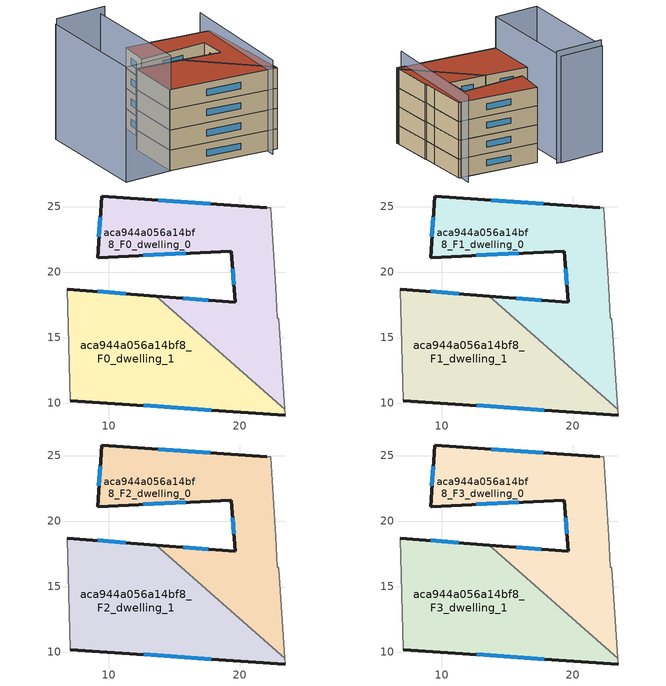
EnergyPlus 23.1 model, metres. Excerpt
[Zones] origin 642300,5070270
aca944a056a14bf8_F0_dwelling_0
 floor ground (EU_floor_Construction): 23.43,9.52 22.96,16.4 22.86,16.5 22.76,18.8 22.36,24.9 22.06,24.9 9.45,25.81 9.15,21.1 19.36,21.6 19.66,17.7 13.64,18.17 z0
 wall outside (EU_wall_Construction): 13.64,18.17 19.66,17.7 19.36,21.6 9.15,21.1 9.45,25.81 22.06,24.9 z0:3
 wall adiabatic (EU_wall_Construction): 22.06,24.9 22.36,24.9 22.76,18.8 22.86,16.5 22.96,16.4 23.43,9.52 z0:3
 wall to aca944a056a14bf8_F0_dwelling_1 (EU_wall_Construction): 23.43,9.52 13.64,18.17 z0:3
 window (EU_Window_Construction): 15.7,18.01 17.6,17.86 / 19.56,19.03 19.46,20.26 / 15.86,21.43 12.65,21.27 / 9.26,22.71 9.35,24.19 / 13.77,25.5 17.74,25.21 z1.03:1.97
aca944a056a14bf8_F0_dwelling_1
 floor ground (EU_floor_Construction): 23.46,9.09 23.43,9.52 13.64,18.17 6.85,18.7 7.05,10.2 z0
 wall outside (EU_wall_Construction): 23.46,9.09 7.05,10.2 / 6.85,18.7 13.64,18.17 z0:3
 wall adiabatic (EU_wall_Construction): 23.43,9.52 23.46,9.09 / 7.05,10.2 6.85,18.7 z0:3
 window (EU_Window_Construction): 17.84,9.47 12.67,9.82 / 9.18,18.52 11.31,18.35 z1.03:1.97
aca944a056a14bf8_F1_dwelling_0
 floor to aca944a056a14bf8_F0_dwelling_0 (EU_floor_Construction): 23.43,9.52 22.96,16.4 22.86,16.5 22.76,18.8 22.36,24.9 22.06,24.9 9.45,25.81 9.15,21.1 19.36,21.6 19.66,17.7 13.64,18.17 z3
 wall outside (EU_wall_Construction): 13.64,18.17 19.66,17.7 19.36,21.6 9.15,21.1 9.45,25.81 22.06,24.9 z3:6
 wall adiabatic (EU_wall_Construction): 22.06,24.9 22.36,24.9 22.76,18.8 22.86,16.5 22.96,16.4 23.43,9.52 z3:6
 wall to aca944a056a14bf8_F1_dwelling_1 (EU_wall_Construction): 23.43,9.52 13.64,18.17 z3:6
 window (EU_Window_Construction): 15.7,18.01 17.6,17.86 / 19.56,19.03 19.46,20.26 / 15.86,21.43 12.65,21.27 / 9.26,22.71 9.35,24.19 / 13.77,25.5 17.74,25.21 z4.03:4.97
aca944a056a14bf8_F1_dwelling_1
 floor to aca944a056a14bf8_F0_dwelling_1 (EU_floor_Construction): 23.46,9.09 23.43,9.52 13.64,18.17 6.85,18.7 7.05,10.2 z3
 wall outside (EU_wall_Construction): 23.46,9.09 7.05,10.2 / 6.85,18.7 13.64,18.17 z3:6
 wall adiabatic (EU_wall_Construction): 23.43,9.52 23.46,9.09 / 7.05,10.2 6.85,18.7 z3:6
 window (EU_Window_Construction): 17.84,9.47 12.67,9.82 / 9.18,18.52 11.31,18.35 z4.03:4.97
aca944a056a14bf8_F2_dwelling_0
 floor to aca944a056a14bf8_F1_dwelling_0 (EU_floor_Construction): 23.43,9.52 22.96,16.4 22.86,16.5 22.76,18.8 22.36,24.9 22.06,24.9 9.45,25.81 9.15,21.1 19.36,21.6 19.66,17.7 13.64,18.17 z6
 wall outside (EU_wall_Construction): 13.64,18.17 19.66,17.7 19.36,21.6 9.15,21.1 9.45,25.81 22.06,24.9 z6:9
 wall adiabatic (EU_wall_Construction): 22.06,24.9 22.36,24.9 22.76,18.8 22.86,16.5 22.96,16.4 23.43,9.52 z6:9
 wall to aca944a056a14bf8_F2_dwelling_1 (EU_wall_Construction): 23.43,9.52 13.64,18.17 z6:9
 window (EU_Window_Construction): 15.7,18.01 17.6,17.86 / 19.56,19.03 19.46,20.26 / 15.86,21.43 12.65,21.27 / 9.26,22.71 9.35,24.19 / 13.77,25.5 17.74,25.21 z7.03:7.97
aca944a056a14bf8_F2_dwelling_1
 floor to aca944a056a14bf8_F1_dwelling_1 (EU_floor_Construction): 23.46,9.09 23.43,9.52 13.64,18.17 6.85,18.7 7.05,10.2 z6
 wall outside (EU_wall_Construction): 23.46,9.09 7.05,10.2 / 6.85,18.7 13.64,18.17 z6:9
 wall adiabatic (EU_wall_Construction): 23.43,9.52 23.46,9.09 / 7.05,10.2 6.85,18.7 z6:9
 window (EU_Window_Construction): 17.84,9.47 12.67,9.82 / 9.18,18.52 11.31,18.35 z7.03:7.97
aca944a056a14bf8_F3_dwelling_0
 floor to aca944a056a14bf8_F2_dwelling_0 (EU_floor_Construction): 23.43,9.52 22.96,16.4 22.86,16.5 22.76,18.8 22.36,24.9 22.06,24.9 9.45,25.81 9.15,21.1 19.36,21.6 19.66,17.7 13.64,18.17 z9
 wall outside (EU_wall_Construction): 13.64,18.17 19.66,17.7 19.36,21.6 9.15,21.1 9.45,25.81 22.06,24.9 z9:12
 wall adiabatic (EU_wall_Construction): 22.06,24.9 22.36,24.9 22.76,18.8 22.86,16.5 22.96,16.4 23.43,9.52 z9:12
 wall to aca944a056a14bf8_F3_dwelling_1 (EU_wall_Construction): 23.43,9.52 13.64,18.17 z9:12
 window (EU_Window_Construction): 15.7,18.01 17.6,17.86 / 19.56,19.03 19.46,20.26 / 15.86,21.43 12.65,21.27 / 9.26,22.71 9.35,24.19 / 13.77,25.5 17.74,25.21 z10.03:10.97
 roof outside (EU_roof_Construction): 22.36,24.9 22.76,18.8 22.86,16.5 22.96,16.4 23.43,9.52 13.64,18.17 19.66,17.7 19.36,21.6 9.15,21.1 9.45,25.81 22.06,24.9 z12
aca944a056a14bf8_F3_dwelling_1
 floor to aca944a056a14bf8_F2_dwelling_1 (EU_floor_Construction): 23.46,9.09 23.43,9.52 13.64,18.17 6.85,18.7 7.05,10.2 z9
 wall outside (EU_wall_Construction): 23.46,9.09 7.05,10.2 / 6.85,18.7 13.64,18.17 z9:12
 wall adiabatic (EU_wall_Construction): 23.43,9.52 23.46,9.09 / 7.05,10.2 6.85,18.7 z9:12
 window (EU_Window_Construction): 17.84,9.47 12.67,9.82 / 9.18,18.52 11.31,18.35 z10.03:10.97
 roof outside (EU_roof_Construction): 23.43,9.52 23.46,9.09 7.05,10.2 6.85,18.7 13.64,18.17 z12
shading: 21.96,7.89 21.96,26.9 z0:13.9; -0.03,9.93 -0.69,27.51 / -0.69,27.51 6.51,27.78 / 6.51,27.78 7.17,10.2 / 7.17,10.2 -0.03,9.93 z0:17; 7.25,27.71 -0.64,27.31 z0:17.9
[Building]
EU S2 Campaign: North Axis=0; Terrain=City; Solar Distribution=FullExterior
[Site:Location]
Lyon-Bron: Latitude=45.75; Longitude=5; Time Zone=1; Elevation=198
[SizingPeriod:WeatherFileDays]
AnnualSizingPeriod: Begin Month=1; Begin Day of Month=1; End Month=12; End Day of Month=31; Day of Week for Start Day=Monday; Use Weather File Daylight Saving Period=No; Use Weather File Rain and Snow Indicators=No
[MATERIAL]
EU_InternalMass_Material: Roughness=MediumRough; Thickness=0.1; Conductivity=1; Density=1800; Specific Heat=900; Thermal Absorptance=0.9; Solar Absorptance=0.7; Visible Absorptance=0.7
[MATERIAL:NOMASS] Roughness=MediumRough; Thermal Absorptance=0.9; Solar Absorptance=0.7; Visible Absorptance=0.7
Name | Thermal Resistance
EU_wall_NoMass | 0.524421
EU_roof_NoMass | 0.457793
EU_floor_NoMass | 0.384546
[WINDOWMATERIAL:SIMPLEGLAZINGSYSTEM]
EU_Window_SimpleGlazing: UFactor=2.51378; Solar Heat Gain Coefficient=0.75; Visible Transmittance=0.75
[CONSTRUCTION]
EU_wall_Construction: EU_wall_NoMass
EU_roof_Construction: EU_roof_NoMass
EU_floor_Construction: EU_floor_NoMass
EU_InternalMass_Construction: EU_InternalMass_Material
EU_Window_Construction: EU_Window_SimpleGlazing
[ZONE] Type=1; Multiplier=1; Ceiling Height=autocalculate; Floor Area=autocalculate; Part of Total Floor Area=Yes
Name | Volume
aca944a056a14bf8_F0_dwelling_0; aca944a056a14bf8_F1_dwelling_0; aca944a056a14bf8_F2_dwelling_0; aca944a056a14bf8_F3_dwelling_0 | 302.911
aca944a056a14bf8_F0_dwelling_1 | 299.702
aca944a056a14bf8_F1_dwelling_1; aca944a056a14bf8_F2_dwelling_1; aca944a056a14bf8_F3_dwelling_1 | 299.701
[INTERNALMASS] Construction=EU_InternalMass_Construction
Name | Zone or ZoneList | Surface Area
aca944a056a14bf8_F0_dwelling_0_EU_InternalMass | aca944a056a14bf8_F0_dwelling_0 | 100.971
aca944a056a14bf8_F0_dwelling_1_EU_InternalMass | aca944a056a14bf8_F0_dwelling_1 | 99.9004
aca944a056a14bf8_F1_dwelling_0_EU_InternalMass | aca944a056a14bf8_F1_dwelling_0 | 100.971
aca944a056a14bf8_F1_dwelling_1_EU_InternalMass | aca944a056a14bf8_F1_dwelling_1 | 99.9004
aca944a056a14bf8_F2_dwelling_0_EU_InternalMass | aca944a056a14bf8_F2_dwelling_0 | 100.971
aca944a056a14bf8_F2_dwelling_1_EU_InternalMass | aca944a056a14bf8_F2_dwelling_1 | 99.9004
aca944a056a14bf8_F3_dwelling_0_EU_InternalMass | aca944a056a14bf8_F3_dwelling_0 | 100.971
aca944a056a14bf8_F3_dwelling_1_EU_InternalMass | aca944a056a14bf8_F3_dwelling_1 | 99.9004
[OTHEREQUIPMENT] Fuel Type=Electricity; Design Level Calculation Method=Watts/Area; Power per Zone Floor Area=1; Fraction Latent=0; Fraction Radiant=0; Fraction Lost=0; Carbon Dioxide Generation Rate=0; EndUse Subcategory=EU_Step8_InternalGains
Name | Zone or ZoneList or Space or SpaceList | Schedule
EU_Step8_InternalGain_aca944a056a14bf8_F0_dwelling_0_f000 | aca944a056a14bf8_F0_dwelling_0 | EU_Step8_GainSchedule_aca944a056a14bf8_F0_dwelling_0_f000
EU_Step8_InternalGain_aca944a056a14bf8_F0_dwelling_1_f000 | aca944a056a14bf8_F0_dwelling_1 | EU_Step8_GainSchedule_aca944a056a14bf8_F0_dwelling_1_f000
EU_Step8_InternalGain_aca944a056a14bf8_F1_dwelling_0_f000 | aca944a056a14bf8_F1_dwelling_0 | EU_Step8_GainSchedule_aca944a056a14bf8_F1_dwelling_0_f000
EU_Step8_InternalGain_aca944a056a14bf8_F1_dwelling_1_f000 | aca944a056a14bf8_F1_dwelling_1 | EU_Step8_GainSchedule_aca944a056a14bf8_F1_dwelling_1_f000
EU_Step8_InternalGain_aca944a056a14bf8_F2_dwelling_0_f000 | aca944a056a14bf8_F2_dwelling_0 | EU_Step8_GainSchedule_aca944a056a14bf8_F2_dwelling_0_f000
EU_Step8_InternalGain_aca944a056a14bf8_F2_dwelling_1_f000 | aca944a056a14bf8_F2_dwelling_1 | EU_Step8_GainSchedule_aca944a056a14bf8_F2_dwelling_1_f000
EU_Step8_InternalGain_aca944a056a14bf8_F3_dwelling_0_f000 | aca944a056a14bf8_F3_dwelling_0 | EU_Step8_GainSchedule_aca944a056a14bf8_F3_dwelling_0_f000
EU_Step8_InternalGain_aca944a056a14bf8_F3_dwelling_1_f000 | aca944a056a14bf8_F3_dwelling_1 | EU_Step8_GainSchedule_aca944a056a14bf8_F3_dwelling_1_f000
[ZONEVENTILATION:DESIGNFLOWRATE] Schedule=EU_AlwaysOn; Design Flow Rate Calculation Method=AirChanges/Hour; Air Changes per Hour=0.520093; Ventilation Type=Natural; Fan Pressure Rise=0; Fan Total Efficiency=1; Constant Term Coefficient=1; Temperature Term Coefficient=0; Velocity Term Coefficient=0; Velocity Squared Term Coefficient=0; Minimum Indoor Temperature=-100; Maximum Indoor Temperature=100; Delta Temperature=-100; Minimum Outdoor Temperature=-100; Maximum Outdoor Temperature=100; Maximum Wind Speed=40
Name | Zone or ZoneList or Space or SpaceList
EU_ConstantAir_aca944a056a14bf8_F0_dwelling_0 | aca944a056a14bf8_F0_dwelling_0
EU_ConstantAir_aca944a056a14bf8_F0_dwelling_1 | aca944a056a14bf8_F0_dwelling_1
EU_ConstantAir_aca944a056a14bf8_F1_dwelling_0 | aca944a056a14bf8_F1_dwelling_0
EU_ConstantAir_aca944a056a14bf8_F1_dwelling_1 | aca944a056a14bf8_F1_dwelling_1
EU_ConstantAir_aca944a056a14bf8_F2_dwelling_0 | aca944a056a14bf8_F2_dwelling_0
EU_ConstantAir_aca944a056a14bf8_F2_dwelling_1 | aca944a056a14bf8_F2_dwelling_1
EU_ConstantAir_aca944a056a14bf8_F3_dwelling_0 | aca944a056a14bf8_F3_dwelling_0
EU_ConstantAir_aca944a056a14bf8_F3_dwelling_1 | aca944a056a14bf8_F3_dwelling_1
[HVACTEMPLATE:THERMOSTAT] Constant Heating Setpoint=20; Constant Cooling Setpoint=50
EU_HeatOnly_aca944a056a14bf8_F0_dwelling_0; EU_HeatOnly_aca944a056a14bf8_F0_dwelling_1; EU_HeatOnly_aca944a056a14bf8_F1_dwelling_0; EU_HeatOnly_aca944a056a14bf8_F1_dwelling_1; EU_HeatOnly_aca944a056a14bf8_F2_dwelling_0; EU_HeatOnly_aca944a056a14bf8_F2_dwelling_1; EU_HeatOnly_aca944a056a14bf8_F3_dwelling_0; EU_HeatOnly_aca944a056a14bf8_F3_dwelling_1
[HVACTEMPLATE:ZONE:IDEALLOADSAIRSYSTEM] System Availability Schedule=EU_AlwaysOn; Maximum Heating Supply Air Temperature=50; Minimum Cooling Supply Air Temperature=13; Maximum Heating Supply Air Humidity Ratio=0.0156; Minimum Cooling Supply Air Humidity Ratio=0.0077; Heating Limit=NoLimit; Cooling Limit=NoLimit; Heating Availability Schedule=EU_AlwaysOn; Cooling Availability Schedule=EU_CoolingOff; Dehumidification Control Type=ConstantSensibleHeatRatio; Cooling Sensible Heat Ratio=0.7; Dehumidification Setpoint=60; Humidification Control Type=None; Humidification Setpoint=30; Outdoor Air Method=None; Outdoor Air Flow Rate per Person=0.00944; Outdoor Air Flow Rate per Zone Floor Area=0; Outdoor Air Flow Rate per Zone=0; Demand Controlled Ventilation Type=None; Outdoor Air Economizer Type=NoEconomizer; Heat Recovery Type=None; Sensible Heat Recovery Effectiveness=0.7; Latent Heat Recovery Effectiveness=0.65
Name | Template Thermostat
aca944a056a14bf8_F0_dwelling_0 | EU_HeatOnly_aca944a056a14bf8_F0_dwelling_0
aca944a056a14bf8_F0_dwelling_1 | EU_HeatOnly_aca944a056a14bf8_F0_dwelling_1
aca944a056a14bf8_F1_dwelling_0 | EU_HeatOnly_aca944a056a14bf8_F1_dwelling_0
aca944a056a14bf8_F1_dwelling_1 | EU_HeatOnly_aca944a056a14bf8_F1_dwelling_1
aca944a056a14bf8_F2_dwelling_0 | EU_HeatOnly_aca944a056a14bf8_F2_dwelling_0
aca944a056a14bf8_F2_dwelling_1 | EU_HeatOnly_aca944a056a14bf8_F2_dwelling_1
aca944a056a14bf8_F3_dwelling_0 | EU_HeatOnly_aca944a056a14bf8_F3_dwelling_0
aca944a056a14bf8_F3_dwelling_1 | EU_HeatOnly_aca944a056a14bf8_F3_dwelling_1
[SIZING:ZONE] Zone Cooling Design Supply Air Temperature Input Method=SupplyAirTemperature; Zone Cooling Design Supply Air Temperature=13; Zone Heating Design Supply Air Temperature Input Method=SupplyAirTemperature; Zone Heating Design Supply Air Temperature=50; Zone Cooling Design Supply Air Humidity Ratio=0.008; Zone Heating Design Supply Air Humidity Ratio=0.008; Cooling Design Air Flow Method=DesignDay; Cooling Design Air Flow Rate=0; Cooling Minimum Air Flow per Zone Floor Area=0.000762; Cooling Minimum Air Flow=0; Cooling Minimum Air Flow Fraction=0.2; Heating Design Air Flow Method=DesignDay; Heating Design Air Flow Rate=0; Heating Maximum Air Flow per Zone Floor Area=0.002032; Heating Maximum Air Flow=0.141576; Heating Maximum Air Flow Fraction=0.3; Account for Dedicated Outdoor Air System=No; Dedicated Outdoor Air System Control Strategy=NeutralSupplyAir; Dedicated Outdoor Air Low Setpoint Temperature for Design=autosize; Dedicated Outdoor Air High Setpoint Temperature for Design=autosize; Zone Load Sizing Method=Sensible Load Only No Latent Load; Zone Latent Cooling Design Supply Air Humidity Ratio Input Method=HumidityRatioDifference; Zone Cooling Design Supply Air Humidity Ratio Difference=0.005; Zone Latent Heating Design Supply Air Humidity Ratio Input Method=HumidityRatioDifference; Zone Humidification Design Supply Air Humidity Ratio Difference=0.005
aca944a056a14bf8_F0_dwelling_0; aca944a056a14bf8_F0_dwelling_1; aca944a056a14bf8_F1_dwelling_0; aca944a056a14bf8_F1_dwelling_1; aca944a056a14bf8_F2_dwelling_0; aca944a056a14bf8_F2_dwelling_1; aca944a056a14bf8_F3_dwelling_0; aca944a056a14bf8_F3_dwelling_1
[SCHEDULE:CONSTANT]
Name | Hourly Value
EU_AlwaysOn | 1
EU_CoolingOff | 0
[SCHEDULE:FILE] Column Number=1; Rows to Skip at Top=0; Number of Hours of Data=8760; Column Separator=Comma; Interpolate to Timestep=No; Minutes per Item=60; Adjust Schedule for Daylight Savings=Yes
Name | File
EU_Step8_GainSchedule_aca944a056a14bf8_F0_dwelling_0_f000 | ../../schedules/aca944a056a14bf8/aca944a056a14bf8_F0_dwelling_0_f000_gain.csv
EU_Step8_GainSchedule_aca944a056a14bf8_F0_dwelling_1_f000 | ../../schedules/aca944a056a14bf8/aca944a056a14bf8_F0_dwelling_1_f000_gain.csv
EU_Step8_GainSchedule_aca944a056a14bf8_F1_dwelling_0_f000 | ../../schedules/aca944a056a14bf8/aca944a056a14bf8_F1_dwelling_0_f000_gain.csv
EU_Step8_GainSchedule_aca944a056a14bf8_F1_dwelling_1_f000 | ../../schedules/aca944a056a14bf8/aca944a056a14bf8_F1_dwelling_1_f000_gain.csv
EU_Step8_GainSchedule_aca944a056a14bf8_F2_dwelling_0_f000 | ../../schedules/aca944a056a14bf8/aca944a056a14bf8_F2_dwelling_0_f000_gain.csv
EU_Step8_GainSchedule_aca944a056a14bf8_F2_dwelling_1_f000 | ../../schedules/aca944a056a14bf8/aca944a056a14bf8_F2_dwelling_1_f000_gain.csv
EU_Step8_GainSchedule_aca944a056a14bf8_F3_dwelling_0_f000 | ../../schedules/aca944a056a14bf8/aca944a056a14bf8_F3_dwelling_0_f000_gain.csv
EU_Step8_GainSchedule_aca944a056a14bf8_F3_dwelling_1_f000 | ../../schedules/aca944a056a14bf8/aca944a056a14bf8_F3_dwelling_1_f000_gain.csv
